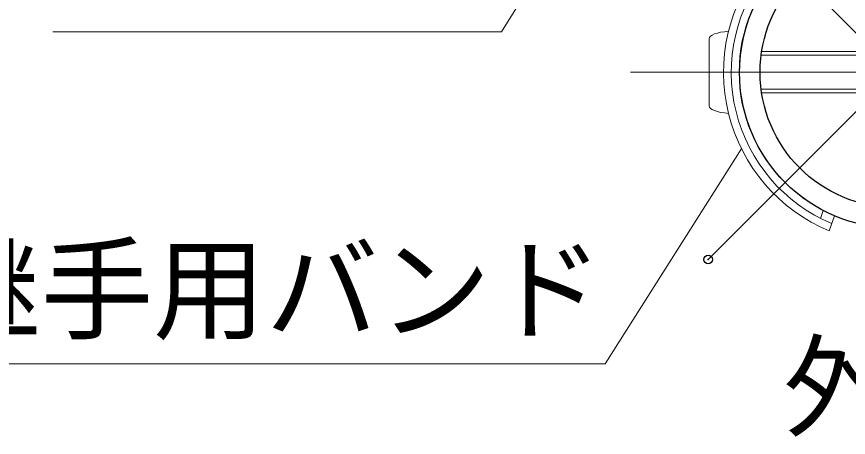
# Model space of a CAD drawing. Units: millimetres, scale not verified. Extents: x -4200 to 4200, y -2970 to 2970.
# Drawn here: x -1994.7 to -1510.2, y -2226.6 to -1981.6 of the extents above; entities that cross this region are included whole.
import ezdxf
from ezdxf.enums import TextEntityAlignment as Align

# ---------------------------------------------------------------- set-up
doc = ezdxf.new("R2010")
doc.units = ezdxf.units.MM
doc.header["$LTSCALE"] = 10
doc.header["$PDMODE"] = 32
doc.header["$PDSIZE"] = 5
doc.linetypes.add('USER1', pattern=[50.8, 31.75, -6.35, 6.35, -6.35])
for name, color, linetype, lineweight in [('0-0_D-BMK', 2, 'USER1', 13), ('0-2_D-STR-TXT', 7, 'Continuous', 13), ('0-3_D-STR1', 1, 'Continuous', 25), ('0-4_D-STR3', 3, 'Continuous', 13), ('0-8_Defpoints', 8, 'Continuous', 25)]:
    doc.layers.add(name, color=color, linetype=linetype, lineweight=lineweight)
doc.styles.add('ＭＳ ゴシック', font='')
doc.styles.get('ＭＳ ゴシック').set_extended_font_data('MS Gothic')

msp = doc.modelspace()

# ---------------------------------------------------------------- linework, layer by layer
at = {"layer": '0-0_D-BMK'}
for p, q in [((-1591.92, -2123.09), (-1373.83, -1905.01)), ((-1373.83, -2123.09), (-1591.92, -1905.01)), ((-1327.17, -2014.05), (-1637.08, -2014.05))]:
    msp.add_line(p, q, dxfattribs=at)
at = {"layer": '0-2_D-STR-TXT'}
for p, q in [((-1712.19, -1990.56), (-1659.4, -1904.96)), ((-1973.71, -1990.56), (-1712.19, -1990.56)), ((-1651.81, -2183.67), (-1572.25, -2058.19)), ((-2174.86, -2183.67), (-1651.81, -2183.67))]:
    msp.add_line(p, q, dxfattribs=at)
at = {"layer": '0-3_D-STR1'}
for radius in [90.75, 78.75]:
    msp.add_circle((-1482.87, -2014.05), radius, dxfattribs=at)
at = {"layer": '0-4_D-STR3'}
for p, q in [((-1591.32, -1994.55), (-1591.32, -2033.55)), ((-1560.98, -2003.98), (-1404.77, -2003.98)), ((-1560.69, -2001.94), (-1405.06, -2001.94)), ((-1561, -2023.91), (-1404.74, -2023.91)), ((-1560.72, -2025.94), (-1405.03, -2025.94)), ((-1524.93, -2094.47), (-1526.47, -2099.07)), ((-1521.29, -2106.43), (-1518.33, -2097.58))]:
    msp.add_line(p, q, dxfattribs=at)
for radius, start, end in [(100.05, 140.2533, 247.4181), (95.55, 140.4896, 247.2255), (90.75, 140.4896, 246.9989)]:
    msp.add_arc((-1482.87, -2014.05), radius, start, end, dxfattribs=at)
for centre, start_param, end_param in [((-1576.92, -1994.55), 1.791305, 3.141593), ((-1576.92, -2033.55), 3.141593, 4.491881)]:
    msp.add_ellipse(centre, major_axis=(14.4, 0), ratio=0.3125, start_param=start_param, end_param=end_param, dxfattribs=at)
at = {"layer": '0-8_Defpoints'}
msp.add_point((-1591.92, -2123.09), dxfattribs=at)

# ---------------------------------------------------------------- texts
at = {"layer": '0-2_D-STR-TXT', "style": 'ＭＳ ゴシック'}
for s, p in [('自在継手用バンド', (-2177.56, -2178.94)), ('外側', (-1548.1, -2235.68))]:
    msp.add_text(s, height=48.09, dxfattribs=at).set_placement(p, align=Align.BOTTOM_LEFT)

doc.saveas('drawing.dxf')
